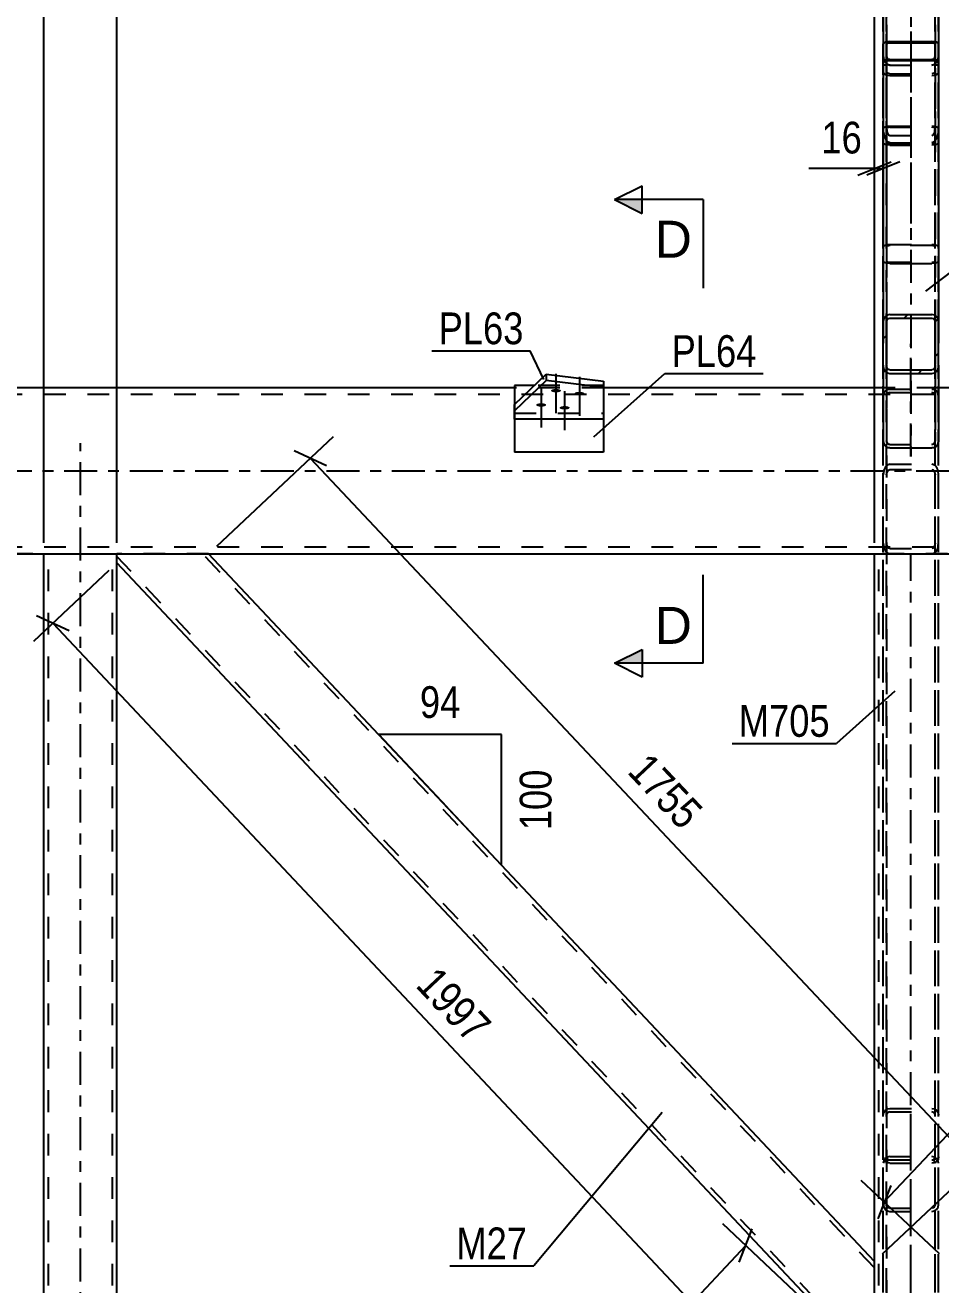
# Model space of a CAD drawing. Header units: millimetres. Extents: x -98 to 743, y -243 to 351.
# Drawn here: x 24 to 106.7, y -73.5 to 40.2 of the extents above; entities that cross this region are included whole.
import ezdxf

# ---------------------------------------------------------------- set-up
doc = ezdxf.new("R2010")
doc.units = ezdxf.units.MM
doc.linetypes.add('DXK_LINE_DOT2', pattern=[3.9198, 1.9599, -1.9599])
doc.linetypes.add('DXK_LINE_DOT3', pattern=[5.9187, 2.979, -0.9799, 0.9799, -0.9799])
doc.styles.add('Arial', font='ARIAL.TTF', dxfattribs={"height": 0.2})
doc.styles.add('Arial Narrow', font='ARIALN.TTF', dxfattribs={"height": 0.2})

# ---------------------------------------------------------------- blocks, each defined once
blk = doc.blocks.new('Part-389632146-3143 - 3139')
at = {"color": 7, "linetype": 'DXK_LINE_DOT3'}
blk.add_line((28.95, -162), (28.95, 2.5), dxfattribs=at)
at = {"color": 2, "linetype": 'Continuous'}
for p, q in [((25.65, -152), (25.65, -7.5)), ((32.25, -151.17), (32.25, -8.33))]:
    blk.add_line(p, q, dxfattribs=at)
at = {"color": 7, "linetype": 'DXK_LINE_DOT2'}
for p, q in [((25.65, -7.5), (32.25, -7.5)), ((26.05, -152), (26.05, -7.5)), ((31.85, -152), (31.85, -7.5)), ((32.25, -8.33), (32.25, -7.5))]:
    blk.add_line(p, q, dxfattribs=at)
blk = doc.blocks.new('Part-389632146-3170 - 3139')
at = {"color": 7, "linetype": 'DXK_LINE_DOT2'}
for p, q in [((101.46, 42.92), (101.5, 43.25)), ((101.5, 43.25), (101.63, 43.53)), ((101.63, 43.53), (101.83, 43.71)), ((101.83, 43.71), (102.06, 43.78)), ((101.94, 43.32), (101.84, 43.22)), ((102.06, 43.35), (101.94, 43.32)), ((102.06, 43.78), (105.86, 43.78)), ((102.06, 43.35), (105.86, 43.35)), ((105.86, 43.78), (106.08, 43.71)), ((105.97, 43.32), (105.86, 43.35)), ((106.07, 43.22), (105.97, 43.32)), ((106.08, 43.71), (106.28, 43.53)), ((106.28, 43.53), (106.41, 43.25)), ((106.41, 43.25), (106.46, 42.92)), ((101.46, 42.92), (101.46, 18.93)), ((101.78, 43.08), (101.76, 42.92)), ((101.76, 42.92), (101.76, 2.7)), ((101.84, 43.22), (101.78, 43.08)), ((106.13, 43.08), (106.07, 43.22)), ((106.16, 42.92), (106.13, 43.08)), ((106.16, 42.92), (106.16, 7.41)), ((106.46, 42.92), (106.46, 18.93)), ((101.5, 37.16), (101.46, 37.49)), ((101.63, 36.89), (101.5, 37.16)), ((101.83, 36.7), (101.63, 36.89)), ((101.76, 37.49), (101.78, 37.33)), ((101.78, 37.33), (101.84, 37.19)), ((102.06, 36.64), (101.83, 36.7)), ((101.84, 37.19), (101.94, 37.1)), ((101.94, 37.1), (102.06, 37.06)), ((102.06, 37.06), (105.86, 37.06)), ((102.06, 36.64), (105.86, 36.64)), ((105.86, 37.06), (105.97, 37.1)), ((106.08, 36.7), (105.86, 36.64)), ((105.97, 37.1), (106.07, 37.19)), ((106.07, 37.19), (106.13, 37.33)), ((106.28, 36.89), (106.08, 36.7)), ((106.13, 37.33), (106.16, 37.49)), ((106.41, 37.16), (106.28, 36.89)), ((106.46, 37.49), (106.41, 37.16)), ((101.46, 13.47), (101.46, 2.7)), ((106.46, 13.47), (106.46, 2.7)), ((101.49, 6.9), (101.46, 6.74)), ((101.5, 6.98), (101.49, 6.9)), ((101.76, 6.74), (101.78, 6.86)), ((101.78, 6.86), (101.84, 6.97)), ((102.06, 7.38), (101.83, 7.33)), ((101.84, 6.97), (101.94, 7.04)), ((101.94, 7.04), (102.06, 7.06)), ((102.06, 7.38), (105.86, 7.38)), ((102.06, 7.06), (105.86, 7.06)), ((106.08, 7.33), (105.86, 7.38)), ((105.86, 7.06), (105.97, 7.04)), ((105.97, 7.04), (106.07, 6.97)), ((106.07, 6.97), (106.13, 6.86)), ((106.13, 6.86), (106.16, 6.74)), ((106.16, 7.41), (106.16, 2.7)), ((106.43, 6.9), (106.41, 6.98)), ((106.46, 6.74), (106.43, 6.9)), ((101.46, 2.7), (101.5, 2.45)), ((101.78, 2.57), (101.76, 2.7)), ((101.84, 2.47), (101.78, 2.57)), ((101.94, 2.4), (101.84, 2.47)), ((102.06, 2.38), (101.94, 2.4)), ((102.06, 2.38), (105.86, 2.38)), ((105.97, 2.4), (105.86, 2.38)), ((106.07, 2.47), (105.97, 2.4)), ((106.13, 2.57), (106.07, 2.47)), ((106.16, 2.7), (106.13, 2.57)), ((106.41, 2.45), (106.46, 2.7)), ((101.83, 2.11), (102.06, 2.06)), ((102.06, 2.06), (105.86, 2.06)), ((105.86, 2.06), (106.08, 2.11))]:
    blk.add_line(p, q, dxfattribs=at)
at = {"color": 7, "linetype": 'DXK_LINE_DOT3'}
blk.add_line((103.96, 43.63), (103.96, 1.3), dxfattribs=at)
at = {"color": 2, "linetype": 'Continuous'}
for p, q in [((101.46, 18.93), (101.46, 13.47)), ((106.46, 18.93), (106.46, 13.47))]:
    blk.add_line(p, q, dxfattribs=at)
at = {"color": 7, "linetype": 'DXK_LINE_DOT2'}
for centre, start, end in [((102.08, 6.76), 114.32, 159.2417), ((105.83, 6.76), 20.7583, 65.68), ((102.08, 2.67), 200.7583, 245.68), ((105.83, 2.67), 294.32, 339.2417)]:
    blk.add_arc(centre, 0.621, start, end, dxfattribs=at)
blk = doc.blocks.new('Part-389632146-3149 - 3139')
at = {"linetype": 'Continuous'}
h = blk.add_hatch(dxfattribs=at)
h.set_pattern_fill('', scale=0.7, style=0, pattern_type=0)
h.set_pattern_definition([(45, (106.4097, 13.7133), (-1.57154, 1.57154), [])])
h.paths.add_polyline_path([(106.46, 13.47), (106.41, 13.71), (106.28, 13.92), (106.08, 14.06), (105.86, 14.11), (102.06, 14.11), (101.83, 14.06), (101.63, 13.92), (101.5, 13.71), (101.46, 13.47), (101.46, 9.43), (101.5, 9.18), (101.63, 8.97), (101.83, 8.84), (102.06, 8.79), (105.86, 8.79), (106.08, 8.84), (106.28, 8.97), (106.41, 9.18), (106.46, 9.43)])
h.paths.add_polyline_path([(106.13, 9.3), (106.07, 9.2), (105.97, 9.13), (105.86, 9.11), (102.06, 9.11), (101.94, 9.13), (101.84, 9.2), (101.78, 9.3), (101.76, 9.43), (101.76, 13.47), (101.78, 13.59), (101.84, 13.69), (101.94, 13.76), (102.06, 13.79), (105.86, 13.79), (105.97, 13.76), (106.07, 13.69), (106.13, 13.59), (106.16, 13.47), (106.16, 9.43)])
at = {"color": 2, "linetype": 'Continuous'}
for p, q in [((101.5, 13.71), (101.46, 13.47)), ((101.78, 13.59), (101.84, 13.69)), ((102.06, 14.11), (101.83, 14.06)), ((101.84, 13.69), (101.94, 13.76)), ((101.94, 13.76), (102.06, 13.79)), ((102.06, 14.11), (105.86, 14.11)), ((102.06, 13.79), (105.86, 13.79)), ((106.08, 14.06), (105.86, 14.11)), ((105.86, 13.79), (105.97, 13.76)), ((105.97, 13.76), (106.07, 13.69)), ((106.07, 13.69), (106.13, 13.59)), ((106.46, 13.47), (106.41, 13.71)), ((101.46, 9.43), (101.46, 13.47)), ((101.76, 13.47), (101.78, 13.59)), ((101.76, 9.43), (101.76, 13.47)), ((106.13, 13.59), (106.16, 13.47)), ((106.16, 9.43), (106.16, 13.47)), ((106.46, 9.43), (106.46, 13.47)), ((101.46, 9.43), (101.46, 2.7)), ((101.46, 9.43), (101.5, 9.18)), ((101.78, 9.3), (101.76, 9.43)), ((101.84, 9.2), (101.78, 9.3)), ((101.94, 9.13), (101.84, 9.2)), ((102.06, 9.11), (101.94, 9.13)), ((102.06, 9.11), (105.86, 9.11)), ((105.97, 9.13), (105.86, 9.11)), ((106.07, 9.2), (105.97, 9.13)), ((106.13, 9.3), (106.07, 9.2)), ((106.16, 9.43), (106.13, 9.3)), ((106.41, 9.18), (106.46, 9.43)), ((106.46, 9.43), (106.46, 2.7)), ((101.83, 8.84), (102.06, 8.79)), ((102.06, 8.79), (105.86, 8.79)), ((105.86, 8.79), (106.08, 8.84)), ((101.5, 2.45), (101.46, 2.7)), ((106.46, 2.7), (106.41, 2.45)), ((102.06, 2.06), (101.83, 2.11)), ((102.06, 2.06), (105.86, 2.06)), ((106.08, 2.11), (105.86, 2.06))]:
    blk.add_line(p, q, dxfattribs=at)
at = {"color": 7, "linetype": 'DXK_LINE_DOT2'}
for p, q in [((101.46, 13.47), (101.46, 9.43)), ((101.76, 13.47), (101.76, 2.7)), ((106.16, 13.47), (106.16, 2.7)), ((106.46, 13.47), (106.46, 9.43)), ((101.46, 6.74), (101.5, 6.98)), ((101.78, 6.86), (101.76, 6.74)), ((101.84, 6.97), (101.78, 6.86)), ((101.83, 7.33), (102.06, 7.38)), ((101.94, 7.04), (101.84, 6.97)), ((102.06, 7.06), (101.94, 7.04)), ((102.06, 7.38), (105.86, 7.38)), ((102.06, 7.06), (105.86, 7.06)), ((105.86, 7.38), (106.08, 7.33)), ((105.97, 7.04), (105.86, 7.06)), ((106.07, 6.97), (105.97, 7.04)), ((106.13, 6.86), (106.07, 6.97)), ((106.16, 6.74), (106.13, 6.86)), ((106.41, 6.98), (106.46, 6.74)), ((101.76, 2.7), (101.78, 2.57)), ((101.78, 2.57), (101.84, 2.47)), ((101.84, 2.47), (101.94, 2.4)), ((101.94, 2.4), (102.06, 2.38)), ((102.06, 2.38), (105.86, 2.38)), ((105.86, 2.38), (105.97, 2.4)), ((105.97, 2.4), (106.07, 2.47)), ((106.07, 2.47), (106.13, 2.57)), ((106.13, 2.57), (106.16, 2.7))]:
    blk.add_line(p, q, dxfattribs=at)
at = {"color": 7, "linetype": 'DXK_LINE_DOT3'}
blk.add_line((103.96, 1.3), (103.96, 11.45), dxfattribs=at)
at = {"color": 2, "linetype": 'Continuous'}
for centre, start, end in [((102.08, 13.49), 114.32, 159.2417), ((105.83, 13.49), 20.7583, 65.68), ((102.08, 9.4), 200.7583, 245.68), ((105.83, 9.4), 294.32, 339.2417), ((102.08, 2.67), 200.7583, 245.68), ((105.83, 2.67), 294.32, 339.2417)]:
    blk.add_arc(centre, 0.621, start, end, dxfattribs=at)
at = {"color": 7, "linetype": 'DXK_LINE_DOT2'}
for centre, start, end in [((102.08, 6.76), 114.32, 159.2417), ((105.83, 6.76), 20.7583, 65.68)]:
    blk.add_arc(centre, 0.621, start, end, dxfattribs=at)
blk = doc.blocks.new('Part-389632146-3223 - 3139')
at = {"color": 2, "linetype": 'Continuous'}
for p, q in [((32.25, -8.33), (32.25, -7.5)), ((100.66, -71.43), (40.53, -7.5)), ((99.42, -79.75), (32.25, -8.33)), ((100.66, -79.89), (100.66, -71.43)), ((100.66, -81.06), (100.66, -79.89))]:
    blk.add_line(p, q, dxfattribs=at)
at = {"color": 7, "linetype": 'DXK_LINE_DOT2'}
for p, q in [((40.53, -7.5), (32.25, -7.5)), ((100.66, -80.48), (32.25, -7.74)), ((100.66, -72.01), (39.98, -7.5)), ((100.66, -81.06), (99.42, -79.75)), ((100.66, -80.43), (100.66, -80.12)), ((100.66, -80.48), (100.66, -80.43))]:
    blk.add_line(p, q, dxfattribs=at)
blk = doc.blocks.new('Part-389632146-3430 - 3139')
at = {"color": 2, "linetype": 'Continuous'}
for p, q in [((69.94, 7.69), (68.16, 7.69)), ((68.16, 7.69), (68.16, 5.98)), ((68.16, 4.65), (68.16, 1.69)), ((76.18, 4.65), (76.18, 1.69)), ((76.18, 1.69), (68.16, 1.69))]:
    blk.add_line(p, q, dxfattribs=at)
at = {"color": 7, "linetype": 'DXK_LINE_DOT2'}
for p, q in [((76.18, 7.69), (69.94, 7.69)), ((76.18, 7.69), (76.18, 4.65)), ((68.16, 5.98), (68.16, 4.65))]:
    blk.add_line(p, q, dxfattribs=at)
blk = doc.blocks.new('Part-389632146-3257 - 3139')
at = {"color": 2, "linetype": 'Continuous'}
for p, q in [((68.16, 7.5), (15.65, 7.5)), ((101.46, 7.5), (76.18, 7.5)), ((131.73, 7.5), (106.46, 7.5)), ((15.65, -7.5), (192.25, -7.5))]:
    blk.add_line(p, q, dxfattribs=at)
at = {"color": 7, "linetype": 'DXK_LINE_DOT2'}
for p, q in [((192.25, 6.9), (15.65, 6.9)), ((76.18, 7.5), (68.16, 7.5)), ((106.46, 7.5), (101.46, 7.5)), ((192.25, -6.9), (15.65, -6.9))]:
    blk.add_line(p, q, dxfattribs=at)
at = {"color": 7, "linetype": 'DXK_LINE_DOT3'}
blk.add_line((15.65, 0), (192.25, 0), dxfattribs=at)
blk = doc.blocks.new('Part-389632146-3414 - 3139')
at = {"color": 7, "linetype": 'DXK_LINE_DOT2'}
for p, q in [((101.46, -128.88), (101.46, 42.92)), ((101.76, -128.88), (101.76, 42.92)), ((106.16, -128.88), (106.16, 42.92)), ((106.46, -128.88), (106.46, 42.92)), ((101.46, 37.49), (101.5, 37.16)), ((101.5, 37.16), (101.63, 36.89)), ((101.63, 36.89), (101.83, 36.7)), ((101.78, 37.33), (101.76, 37.49)), ((101.84, 37.19), (101.78, 37.33)), ((101.83, 36.7), (102.06, 36.64)), ((101.94, 37.1), (101.84, 37.19)), ((102.06, 37.06), (101.94, 37.1)), ((102.06, 37.06), (105.86, 37.06)), ((102.06, 36.64), (105.86, 36.64)), ((105.97, 37.1), (105.86, 37.06)), ((105.86, 36.64), (106.08, 36.7)), ((106.07, 37.19), (105.97, 37.1)), ((106.13, 37.33), (106.07, 37.19)), ((106.08, 36.7), (106.28, 36.89)), ((106.16, 37.49), (106.13, 37.33)), ((106.28, 36.89), (106.41, 37.16)), ((106.41, 37.16), (106.46, 37.49))]:
    blk.add_line(p, q, dxfattribs=at)
blk = doc.blocks.new('Part-389632146-3299 - 3139')
at = {"color": 2, "linetype": 'Continuous'}
blk.add_line((100.66, -71.43), (100.66, -7.5), dxfattribs=at)
at = {"color": 7, "linetype": 'DXK_LINE_DOT2'}
for p, q in [((107.26, -7.5), (100.66, -7.5)), ((101.06, -152), (101.06, -7.5)), ((100.66, -88.07), (100.66, -71.43))]:
    blk.add_line(p, q, dxfattribs=at)
at = {"color": 7, "linetype": 'DXK_LINE_DOT3'}
blk.add_line((103.96, -152), (103.96, -7.5), dxfattribs=at)
blk = doc.blocks.new('Bolt-389632146-3387 - 3139')
at = {"linetype": 'Continuous'}
for points in [[(71.9, 7.39), (71.99, 7.38), (72.08, 7.37), (72.16, 7.36), (72.23, 7.33), (72.29, 7.31), (72.33, 7.28), (72.35, 7.25), (72.35, 7.22), (72.33, 7.18), (72.29, 7.15), (72.23, 7.13), (72.16, 7.11), (72.08, 7.09), (71.99, 7.08), (71.9, 7.08), (71.8, 7.08), (71.71, 7.09), (71.63, 7.11), (71.56, 7.13), (71.51, 7.15), (71.47, 7.18), (71.45, 7.22), (71.45, 7.25), (71.47, 7.28), (71.51, 7.31), (71.56, 7.33), (71.63, 7.36), (71.71, 7.37), (71.8, 7.38)], [(74.02, 7.13), (74.11, 7.12), (74.2, 7.12), (74.28, 7.1), (74.35, 7.08), (74.41, 7.05), (74.45, 7.02), (74.47, 6.99), (74.47, 6.96), (74.45, 6.93), (74.41, 6.9), (74.35, 6.87), (74.28, 6.85), (74.2, 6.83), (74.11, 6.82), (74.02, 6.82), (73.92, 6.82), (73.84, 6.83), (73.75, 6.85), (73.68, 6.87), (73.63, 6.9), (73.59, 6.93), (73.57, 6.96), (73.57, 6.99), (73.59, 7.02), (73.63, 7.05), (73.68, 7.08), (73.75, 7.1), (73.84, 7.12), (73.92, 7.12)], [(70.56, 6.1), (70.65, 6.09), (70.74, 6.08), (70.82, 6.07), (70.89, 6.05), (70.95, 6.02), (70.99, 5.99), (71.01, 5.96), (71.01, 5.93), (70.99, 5.89), (70.95, 5.87), (70.89, 5.84), (70.82, 5.82), (70.74, 5.8), (70.65, 5.79), (70.56, 5.79), (70.47, 5.79), (70.38, 5.8), (70.3, 5.82), (70.23, 5.84), (70.17, 5.87), (70.13, 5.89), (70.11, 5.93), (70.11, 5.96), (70.13, 5.99), (70.17, 6.02), (70.23, 6.05), (70.3, 6.07), (70.38, 6.08), (70.47, 6.09)], [(72.68, 5.84), (72.77, 5.84), (72.86, 5.83), (72.95, 5.81), (73.02, 5.79), (73.07, 5.76), (73.11, 5.73), (73.13, 5.7), (73.13, 5.67), (73.11, 5.64), (73.07, 5.61), (73.02, 5.58), (72.95, 5.56), (72.86, 5.54), (72.77, 5.53), (72.68, 5.53), (72.59, 5.53), (72.5, 5.54), (72.42, 5.56), (72.35, 5.58), (72.29, 5.61), (72.25, 5.64), (72.23, 5.67), (72.23, 5.7), (72.25, 5.73), (72.29, 5.76), (72.35, 5.79), (72.42, 5.81), (72.5, 5.83), (72.59, 5.84)]]:
    blk.add_hatch(color=1, dxfattribs=at).paths.add_polyline_path(points)
at = {"color": 1, "linetype": 'Continuous'}
for p, q in [((71.9, 8.74), (71.9, 5.21)), ((74.02, 8.48), (74.02, 4.95)), ((70.56, 7.45), (70.56, 3.92)), ((72.68, 7.19), (72.68, 3.66))]:
    blk.add_line(p, q, dxfattribs=at)
blk = doc.blocks.new('Part-389632146-3395 - 3139')
at = {"color": 2, "linetype": 'Continuous'}
for p, q in [((68.16, 5.98), (71, 8.72)), ((71, 8.16), (68.16, 5.42)), ((71, 8.72), (76.18, 8.08)), ((71, 8.72), (71, 8.16)), ((76.18, 7.51), (71, 8.16)), ((76.18, 8.08), (76.18, 4.65)), ((68.16, 4.65), (68.16, 5.98)), ((76.18, 4.65), (68.16, 4.65))]:
    blk.add_line(p, q, dxfattribs=at)
at = {"color": 7, "linetype": 'DXK_LINE_DOT2'}
blk.add_line((68.16, 5.21), (76.18, 5.21), dxfattribs=at)
blk = doc.blocks.new('Part-389632146-3419 - 3139')
at = {"color": 7, "linetype": 'DXK_LINE_DOT2'}
for p, q in [((101.46, -158.96), (101.46, 36.64)), ((101.76, 36.64), (101.46, 36.64)), ((101.76, 36.64), (101.76, -158.96)), ((106.16, -158.96), (106.16, 36.64)), ((106.46, 36.64), (106.16, 36.64)), ((106.46, -158.96), (106.46, 36.64)), ((101.46, 36.01), (101.5, 35.89)), ((101.5, 35.89), (101.63, 35.8)), ((101.63, 35.8), (101.83, 35.73)), ((101.78, 35.95), (101.76, 36.01)), ((101.84, 35.9), (101.78, 35.95)), ((101.83, 35.73), (102.06, 35.71)), ((101.94, 35.87), (101.84, 35.9)), ((102.06, 35.86), (101.94, 35.87)), ((102.06, 35.86), (105.86, 35.86)), ((102.06, 35.71), (105.86, 35.71)), ((105.97, 35.87), (105.86, 35.86)), ((105.86, 35.71), (106.08, 35.73)), ((106.07, 35.9), (105.97, 35.87)), ((106.13, 35.95), (106.07, 35.9)), ((106.08, 35.73), (106.28, 35.8)), ((106.16, 36.01), (106.13, 35.95)), ((106.28, 35.8), (106.41, 35.89)), ((106.41, 35.89), (106.46, 36.01)), ((101.5, 30.45), (101.46, 30.96)), ((101.76, 30.96), (101.78, 30.7)), ((106.13, 30.7), (106.16, 30.96)), ((106.46, 30.96), (106.41, 30.45)), ((102.06, 29.62), (101.83, 29.72)), ((101.94, 30.34), (102.06, 30.29)), ((102.06, 30.29), (105.86, 30.29)), ((102.06, 29.62), (105.86, 29.62)), ((105.86, 30.29), (105.97, 30.34)), ((106.08, 29.72), (105.86, 29.62))]:
    blk.add_line(p, q, dxfattribs=at)
for centre, radius, start, end in [((102.84, 30.61), 1.35, 186.941, 221.2629), ((102.45, 30.79), 0.674, 186.941, 221.2629), ((105.46, 30.79), 0.674, 318.7371, 353.059), ((105.07, 30.61), 1.35, 318.7371, 353.059)]:
    blk.add_arc(centre, radius, start, end, dxfattribs=at)
blk = doc.blocks.new('Part-389632146-3422 - 3139')
at = {"color": 7, "linetype": 'DXK_LINE_DOT3'}
blk.add_line((103.96, -132.08), (103.96, -56.56), dxfattribs=at)
at = {"color": 7, "linetype": 'DXK_LINE_DOT2'}
for p, q in [((101.5, -62.32), (101.46, -62.55)), ((101.46, -125.19), (101.46, -62.55)), ((101.63, -62.13), (101.5, -62.32)), ((101.83, -62), (101.63, -62.13)), ((101.76, -62.55), (101.78, -62.43)), ((101.76, -125.19), (101.76, -62.55)), ((101.78, -62.43), (101.84, -62.34)), ((102.06, -61.95), (101.83, -62)), ((101.84, -62.34), (101.94, -62.27)), ((101.94, -62.27), (102.06, -62.25)), ((102.06, -61.95), (105.86, -61.95)), ((102.06, -62.25), (105.86, -62.25)), ((106.08, -62), (105.86, -61.95)), ((105.86, -62.25), (105.97, -62.27)), ((105.97, -62.27), (106.07, -62.34)), ((106.07, -62.34), (106.13, -62.43)), ((106.28, -62.13), (106.08, -62)), ((106.13, -62.43), (106.16, -62.55)), ((106.16, -125.19), (106.16, -62.55)), ((106.41, -62.32), (106.28, -62.13)), ((106.46, -62.55), (106.41, -62.32)), ((106.46, -125.19), (106.46, -62.55)), ((101.46, -66.3), (101.5, -66.53)), ((101.5, -66.53), (101.63, -66.72)), ((101.63, -66.72), (101.83, -66.85)), ((101.78, -66.42), (101.76, -66.3)), ((101.84, -66.51), (101.78, -66.42)), ((101.83, -66.85), (102.06, -66.9)), ((101.94, -66.58), (101.84, -66.51)), ((102.06, -66.6), (101.94, -66.58)), ((102.06, -66.6), (105.86, -66.6)), ((102.06, -66.9), (105.86, -66.9)), ((105.97, -66.58), (105.86, -66.6)), ((105.86, -66.9), (106.08, -66.85)), ((106.07, -66.51), (105.97, -66.58)), ((106.13, -66.42), (106.07, -66.51)), ((106.08, -66.85), (106.28, -66.72)), ((106.16, -66.3), (106.13, -66.42)), ((106.28, -66.72), (106.41, -66.53)), ((106.41, -66.53), (106.46, -66.3)), ((101.83, -120.25), (102.06, -120.18)), ((102.06, -120.18), (105.86, -120.18)), ((105.86, -120.18), (106.08, -120.25)), ((101.46, -121.15), (101.5, -120.78)), ((101.78, -120.97), (101.76, -121.15)), ((102.06, -120.67), (101.94, -120.7)), ((102.06, -120.67), (105.86, -120.67)), ((105.97, -120.7), (105.86, -120.67)), ((106.16, -121.15), (106.13, -120.97)), ((106.41, -120.78), (106.46, -121.15)), ((101.76, -123.94), (101.46, -123.94)), ((106.46, -123.94), (106.16, -123.94)), ((101.46, -124.21), (101.76, -124.21)), ((101.76, -124.3), (101.46, -124.3)), ((101.46, -124.66), (101.76, -124.66)), ((106.16, -124.21), (106.46, -124.21)), ((106.46, -124.3), (106.16, -124.3)), ((106.16, -124.66), (106.46, -124.66)), ((101.5, -125.27), (101.46, -125.19)), ((101.63, -125.34), (101.5, -125.27)), ((101.83, -125.39), (101.63, -125.34)), ((101.76, -125.19), (101.78, -125.23)), ((101.78, -125.23), (101.84, -125.27)), ((102.06, -125.41), (101.83, -125.39)), ((101.84, -125.27), (101.94, -125.29)), ((101.94, -125.29), (102.06, -125.3)), ((102.06, -125.3), (105.86, -125.3)), ((102.06, -125.41), (105.86, -125.41)), ((105.86, -125.3), (105.97, -125.29)), ((106.08, -125.39), (105.86, -125.41)), ((105.97, -125.29), (106.07, -125.27)), ((106.07, -125.27), (106.13, -125.23)), ((106.28, -125.34), (106.08, -125.39)), ((106.13, -125.23), (106.16, -125.19)), ((106.41, -125.27), (106.28, -125.34)), ((106.46, -125.19), (106.41, -125.27))]:
    blk.add_line(p, q, dxfattribs=at)
for centre, radius, start, end in [((102.37, -120.96), 0.889, 127.9406, 168.6047), ((105.54, -120.96), 0.889, 11.3953, 52.0594), ((102.21, -121.05), 0.444, 127.9406, 168.6047), ((105.7, -121.05), 0.444, 11.3953, 52.0594)]:
    blk.add_arc(centre, radius, start, end, dxfattribs=at)
blk = doc.blocks.new('Part-389632146-36323 - 3139')
at = {"color": 2, "linetype": 'Continuous'}
for p, q in [((101.63, 38.7), (101.5, 38.63)), ((101.83, 38.74), (101.63, 38.7)), ((102.06, 38.76), (101.83, 38.74)), ((102.06, 38.76), (105.86, 38.76)), ((106.08, 38.74), (105.86, 38.76)), ((106.28, 38.7), (106.08, 38.74)), ((106.41, 38.63), (106.28, 38.7)), ((101.5, 38.63), (101.46, 38.56)), ((101.46, 37.26), (101.46, 38.56)), ((101.76, 38.56), (101.78, 38.59)), ((101.76, 38.56), (101.76, 37.26)), ((101.78, 38.59), (101.84, 38.63)), ((101.84, 38.63), (101.94, 38.65)), ((101.94, 38.65), (102.06, 38.66)), ((102.06, 38.66), (105.86, 38.66)), ((105.86, 38.66), (105.97, 38.65)), ((105.97, 38.65), (106.07, 38.63)), ((106.07, 38.63), (106.13, 38.59)), ((106.13, 38.59), (106.16, 38.56)), ((106.16, 37.26), (106.16, 38.56)), ((106.46, 38.56), (106.41, 38.63)), ((106.46, 37.26), (106.46, 38.56)), ((101.46, 37.26), (101.46, 18.93)), ((101.46, 37.26), (101.5, 37.18)), ((101.5, 37.18), (101.63, 37.11)), ((101.63, 37.11), (101.83, 37.07)), ((101.78, 37.22), (101.76, 37.26)), ((101.84, 37.19), (101.78, 37.22)), ((101.83, 37.07), (102.06, 37.05)), ((101.94, 37.16), (101.84, 37.19)), ((102.06, 37.16), (101.94, 37.16)), ((102.06, 37.16), (105.86, 37.16)), ((102.06, 37.05), (105.86, 37.05)), ((105.97, 37.16), (105.86, 37.16)), ((105.86, 37.05), (106.08, 37.07)), ((106.07, 37.19), (105.97, 37.16)), ((106.13, 37.22), (106.07, 37.19)), ((106.08, 37.07), (106.28, 37.11)), ((106.16, 37.26), (106.13, 37.22)), ((106.28, 37.11), (106.41, 37.18)), ((106.41, 37.18), (106.46, 37.26)), ((106.46, 37.26), (106.46, 18.93)), ((101.5, 18.85), (101.46, 18.93)), ((101.63, 18.79), (101.5, 18.85)), ((101.83, 18.74), (101.63, 18.79)), ((102.06, 18.73), (101.83, 18.74)), ((102.06, 18.73), (105.86, 18.73)), ((106.08, 18.74), (105.86, 18.73)), ((106.28, 18.79), (106.08, 18.74)), ((106.41, 18.85), (106.28, 18.79)), ((106.46, 18.93), (106.41, 18.85))]:
    blk.add_line(p, q, dxfattribs=at)
at = {"color": 7, "linetype": 'DXK_LINE_DOT2'}
for p, q in [((101.46, 38.56), (101.46, 37.26)), ((106.16, 38.56), (106.16, 18.93)), ((106.46, 38.56), (106.46, 37.26)), ((101.76, 37.26), (101.76, 18.93)), ((101.46, 20.23), (101.5, 20.31)), ((101.5, 20.31), (101.63, 20.37)), ((101.63, 20.37), (101.83, 20.42)), ((101.78, 20.27), (101.76, 20.23)), ((101.84, 20.3), (101.78, 20.27)), ((101.83, 20.42), (102.06, 20.43)), ((101.94, 20.32), (101.84, 20.3)), ((102.06, 20.33), (101.94, 20.32)), ((102.06, 20.43), (105.86, 20.43)), ((105.86, 20.33), (102.06, 20.33)), ((105.86, 20.43), (106.08, 20.42)), ((105.97, 20.32), (105.86, 20.33)), ((106.07, 20.3), (105.97, 20.32)), ((106.07, 20.3), (106.08, 20.29)), ((106.08, 20.42), (106.28, 20.37)), ((106.08, 20.29), (106.13, 20.27)), ((106.16, 20.23), (106.13, 20.27)), ((106.28, 20.37), (106.41, 20.31)), ((106.41, 20.31), (106.46, 20.23)), ((101.76, 18.93), (101.78, 18.89)), ((101.78, 18.89), (101.84, 18.86)), ((101.84, 18.86), (101.94, 18.84)), ((101.94, 18.84), (102.06, 18.83)), ((102.06, 18.83), (105.86, 18.83)), ((105.86, 18.83), (105.97, 18.84)), ((105.97, 18.84), (106.07, 18.86)), ((106.07, 18.86), (106.13, 18.89)), ((106.13, 18.89), (106.16, 18.93))]:
    blk.add_line(p, q, dxfattribs=at)
blk = doc.blocks.new('Part-389632146-3427 - 3139')
at = {"color": 7, "linetype": 'DXK_LINE_DOT2'}
for p, q in [((102.06, 0.59), (101.83, 0.51)), ((101.94, 0.06), (102.06, 0.1)), ((102.06, 0.59), (105.86, 0.59)), ((102.06, 0.1), (105.86, 0.1)), ((106.08, 0.51), (105.86, 0.59)), ((105.86, 0.1), (105.97, 0.06)), ((101.5, -0.01), (101.46, -0.38)), ((101.46, -61.96), (101.46, -0.38)), ((101.76, -0.38), (101.78, -0.2)), ((101.76, -61.96), (101.76, -0.38)), ((106.13, -0.2), (106.16, -0.38)), ((106.16, -61.96), (106.16, -0.38)), ((106.46, -0.38), (106.41, -0.01)), ((106.46, -61.96), (106.46, -0.38)), ((101.46, -6.53), (101.48, -6.76)), ((101.48, -6.76), (101.5, -6.9)), ((101.78, -6.72), (101.76, -6.53)), ((106.16, -6.53), (106.13, -6.72)), ((106.41, -6.9), (106.43, -6.76)), ((106.43, -6.76), (106.46, -6.53)), ((101.83, -7.43), (102.06, -7.5)), ((102.06, -7.02), (101.94, -6.98)), ((102.06, -7.02), (105.86, -7.02)), ((102.06, -7.5), (105.86, -7.5)), ((105.97, -6.98), (105.86, -7.02)), ((105.86, -7.5), (106.08, -7.43)), ((101.46, -58.2), (101.5, -57.97)), ((101.5, -57.97), (101.63, -57.78)), ((101.63, -57.78), (101.83, -57.65)), ((101.84, -57.99), (101.78, -58.09)), ((101.83, -57.65), (102.06, -57.61)), ((101.94, -57.93), (101.84, -57.99)), ((102.06, -57.9), (101.94, -57.93)), ((102.06, -57.61), (105.86, -57.61)), ((102.06, -57.9), (105.86, -57.9)), ((105.86, -57.61), (106.08, -57.65)), ((105.97, -57.93), (105.86, -57.9)), ((106.07, -57.99), (105.97, -57.93)), ((106.13, -58.09), (106.07, -57.99)), ((106.08, -57.65), (106.28, -57.78)), ((106.28, -57.78), (106.41, -57.97)), ((106.41, -57.97), (106.46, -58.2)), ((101.78, -58.09), (101.76, -58.2)), ((106.16, -58.2), (106.13, -58.09)), ((101.5, -62.19), (101.46, -61.96)), ((101.63, -62.38), (101.5, -62.19)), ((101.83, -62.51), (101.63, -62.38)), ((101.76, -61.96), (101.78, -62.07)), ((101.78, -62.07), (101.84, -62.17)), ((102.06, -62.55), (101.83, -62.51)), ((101.84, -62.17), (101.94, -62.23)), ((101.94, -62.23), (102.06, -62.25)), ((102.06, -62.25), (105.86, -62.25)), ((102.06, -62.55), (105.86, -62.55)), ((105.86, -62.25), (105.97, -62.23)), ((106.08, -62.51), (105.86, -62.55)), ((105.97, -62.23), (106.07, -62.17)), ((106.07, -62.17), (106.13, -62.07)), ((106.28, -62.38), (106.08, -62.51)), ((106.13, -62.07), (106.16, -61.96)), ((106.41, -62.19), (106.28, -62.38)), ((106.46, -61.96), (106.41, -62.19))]:
    blk.add_line(p, q, dxfattribs=at)
for centre, radius, start, end in [((102.37, -0.19), 0.889, 127.9406, 168.6047), ((102.21, -0.29), 0.444, 127.9406, 168.6047), ((105.7, -0.29), 0.444, 11.3953, 52.0594), ((105.54, -0.19), 0.889, 11.3953, 52.0594), ((102.21, -6.63), 0.444, 191.3953, 232.0594), ((105.7, -6.63), 0.444, 307.9406, 348.6047), ((102.37, -6.73), 0.889, 191.3953, 232.0594), ((105.54, -6.73), 0.889, 307.9406, 348.6047)]:
    blk.add_arc(centre, radius, start, end, dxfattribs=at)
blk = doc.blocks.new('Part-389632146-36319 - 3139')
at = {"color": 7, "linetype": 'DXK_LINE_DOT3'}
blk.add_line((103.96, 56.87), (103.96, 20.87), dxfattribs=at)
at = {"color": 7, "linetype": 'DXK_LINE_DOT2'}
for p, q in [((101.5, 48.2), (101.46, 48.12)), ((101.46, 48.12), (101.46, 44.82)), ((101.63, 48.26), (101.5, 48.2)), ((101.83, 48.31), (101.63, 48.26)), ((101.76, 48.12), (101.78, 48.16)), ((101.76, 48.12), (101.76, 29.62)), ((101.78, 48.16), (101.84, 48.19)), ((102.06, 48.32), (101.83, 48.31)), ((101.84, 48.19), (101.94, 48.21)), ((101.94, 48.21), (102.06, 48.22)), ((102.06, 48.32), (105.86, 48.32)), ((102.06, 48.22), (105.86, 48.22)), ((106.08, 48.31), (105.86, 48.32)), ((105.86, 48.22), (105.97, 48.21)), ((105.97, 48.21), (106.07, 48.19)), ((106.07, 48.19), (106.13, 48.16)), ((106.28, 48.26), (106.08, 48.31)), ((106.13, 48.16), (106.16, 48.12)), ((106.16, 48.12), (106.16, 44.82)), ((106.16, 48.12), (106.16, 29.62)), ((106.41, 48.2), (106.28, 48.26)), ((106.46, 48.12), (106.41, 48.2)), ((106.46, 48.12), (106.46, 44.82)), ((101.46, 46.82), (101.46, 44.82)), ((101.46, 46.82), (101.5, 46.74)), ((101.5, 46.74), (101.63, 46.68)), ((101.63, 46.68), (101.83, 46.63)), ((101.78, 46.78), (101.76, 46.82)), ((101.76, 29.62), (101.76, 46.65)), ((101.84, 46.75), (101.78, 46.78)), ((101.94, 46.73), (101.84, 46.75)), ((102.06, 46.72), (101.94, 46.73)), ((102.06, 46.72), (105.86, 46.72)), ((105.97, 46.73), (105.86, 46.72)), ((106.07, 46.75), (105.97, 46.73)), ((106.13, 46.78), (106.07, 46.75)), ((106.08, 46.63), (106.28, 46.68)), ((106.16, 46.82), (106.13, 46.78)), ((106.28, 46.68), (106.41, 46.74)), ((106.41, 46.74), (106.46, 46.82)), ((106.46, 46.82), (106.46, 44.82)), ((101.83, 46.63), (102.06, 46.62)), ((102.06, 46.62), (105.86, 46.62)), ((105.86, 46.62), (106.08, 46.63)), ((101.46, 29.62), (101.46, 38.56)), ((106.46, 38.56), (106.46, 29.62)), ((101.46, 30.92), (101.5, 31)), ((101.5, 31), (101.63, 31.06)), ((101.63, 31.06), (101.83, 31.11)), ((101.78, 30.96), (101.76, 30.92)), ((101.84, 30.99), (101.78, 30.96)), ((101.83, 31.11), (102.06, 31.12)), ((101.94, 31.01), (101.84, 30.99)), ((102.06, 31.02), (101.94, 31.01)), ((102.06, 31.12), (105.86, 31.12)), ((102.06, 31.02), (105.86, 31.02)), ((105.86, 31.12), (106.08, 31.11)), ((105.97, 31.01), (105.86, 31.02)), ((106.07, 30.99), (105.97, 31.01)), ((106.13, 30.96), (106.07, 30.99)), ((106.08, 31.11), (106.28, 31.06)), ((106.16, 30.92), (106.13, 30.96)), ((106.28, 31.06), (106.41, 31)), ((106.41, 31), (106.46, 30.92)), ((101.5, 29.54), (101.46, 29.62)), ((101.76, 29.62), (101.78, 29.58)), ((106.13, 29.58), (106.16, 29.62)), ((106.46, 29.62), (106.41, 29.54)), ((101.63, 29.48), (101.5, 29.54)), ((101.83, 29.43), (101.63, 29.48)), ((101.78, 29.58), (101.84, 29.55)), ((102.06, 29.42), (101.83, 29.43)), ((101.84, 29.55), (101.94, 29.53)), ((101.94, 29.53), (102.06, 29.52)), ((102.06, 29.52), (105.86, 29.52)), ((102.06, 29.42), (105.86, 29.42)), ((105.86, 29.52), (105.97, 29.53)), ((106.08, 29.43), (105.86, 29.42)), ((105.97, 29.53), (106.07, 29.55)), ((106.07, 29.55), (106.13, 29.58)), ((106.28, 29.48), (106.08, 29.43)), ((106.41, 29.54), (106.28, 29.48))]:
    blk.add_line(p, q, dxfattribs=at)
at = {"color": 2, "linetype": 'Continuous'}
for p, q in [((101.46, 44.82), (101.46, 38.56)), ((106.46, 44.82), (106.46, 38.56))]:
    blk.add_line(p, q, dxfattribs=at)
blk = doc.blocks.new('StraightDimension-389632146-3712 - 3139')
at = {"color": 7, "linetype": 'Continuous'}
for p, q in [((31.52, -9.01), (24.71, -15.42)), ((27.92, -14.46), (24.99, -13.1)), ((26.45, -13.78), (94.86, -86.51)), ((99.93, -81.75), (93.11, -88.16)), ((93.39, -85.83), (96.32, -87.2))]:
    blk.add_line(p, q, dxfattribs=at)
at = {"color": 0}
blk.add_wipeout([(64.12, -52.73), (67.18, -49.85), (61.35, -43.65), (58.29, -46.53)], dxfattribs=at)
at = {"color": 3, "style": 'Arial Narrow'}
blk.add_text('1997', height=2.863, rotation=-46.7591, dxfattribs=at).set_placement((59.13, -46.56))
blk = doc.blocks.new('StraightDimension-389632146-3546 - 3139')
at = {"color": 7, "linetype": 'Continuous'}
for p, q in [((25.65, -6.5), (25.65, 82.62)), ((32.25, -6.5), (32.25, 82.62)), ((24.15, 73.41), (27.15, 74.61)), ((25.65, 74.01), (32.25, 74.01)), ((33.75, 74.61), (30.75, 73.41))]:
    blk.add_line(p, q, dxfattribs=at)
at = {"color": 0}
blk.add_wipeout([(32.29, 74.76), (32.29, 78.96), (25.61, 78.96), (25.61, 74.76)], dxfattribs=at)
at = {"color": 0, "linetype": 'Continuous'}
blk.add_wipeout([(31.65, 83.22), (27.45, 83.22), (27.45, 74.71), (31.65, 74.71)], dxfattribs=at)
at = {"color": 3, "linetype": 'Continuous', "style": 'Arial Narrow'}
blk.add_text('1691', height=2.863, rotation=90.0002, dxfattribs=at).set_placement((31.05, 75.31))
at = {"color": 3, "style": 'Arial Narrow'}
blk.add_text('132', height=2.863, dxfattribs=at).set_placement((26.21, 75.36))
blk = doc.blocks.new('StraightDimension-389632146-3554 - 3139')
at = {"color": 7, "linetype": 'Continuous'}
for p, q in [((32.25, -6.5), (32.25, 82.62)), ((100.66, -6.5), (100.66, 82.62)), ((33.75, 74.61), (30.75, 73.41)), ((32.25, 74.01), (100.66, 74.01)), ((99.16, 73.41), (102.16, 74.61))]:
    blk.add_line(p, q, dxfattribs=at)
at = {"color": 0}
blk.add_wipeout([(70.71, 74.76), (70.71, 78.96), (62.2, 78.96), (62.2, 74.76)], dxfattribs=at)
at = {"color": 3, "style": 'Arial Narrow'}
blk.add_text('1368', height=2.863, dxfattribs=at).set_placement((62.8, 75.36))
at = {"color": 0, "linetype": 'Continuous'}
blk.add_wipeout([(100.06, 83.22), (95.86, 83.22), (95.86, 74.71), (100.06, 74.71)], dxfattribs=at)
at = {"color": 3, "linetype": 'Continuous', "style": 'Arial Narrow'}
blk.add_text('3059', height=2.863, rotation=90.0002, dxfattribs=at).set_placement((99.46, 75.31))
blk = doc.blocks.new('StraightDimension-389632146-3562 - 3139')
at = {"color": 7, "linetype": 'Continuous'}
for p, q in [((25.65, -6.5), (25.65, 82.62)), ((-0.45, 8.5), (-0.45, 77.13)), ((1.05, 74.61), (-1.95, 73.41)), ((-0.45, 74.01), (25.65, 74.01)), ((24.15, 73.41), (27.15, 74.61))]:
    blk.add_line(p, q, dxfattribs=at)
at = {"color": 0}
blk.add_wipeout([(16.86, 74.76), (16.86, 78.96), (8.34, 78.96), (8.34, 74.76)], dxfattribs=at)
at = {"color": 3, "style": 'Arial Narrow'}
blk.add_text('1559', height=2.863, dxfattribs=at).set_placement((8.94, 75.36))
at = {"color": 0, "linetype": 'Continuous'}
for points in [[(25.05, 83.22), (20.85, 83.22), (20.85, 74.71), (25.05, 74.71)], [(-1.05, 77.73), (-5.25, 77.73), (-5.25, 74.71), (-1.05, 74.71)]]:
    blk.add_wipeout(points, dxfattribs=at)
at = {"color": 3, "linetype": 'Continuous', "style": 'Arial Narrow'}
for s, height, p in [('1559', 2.863, (24.45, 75.31)), ('0', 2.86, (-1.65, 75.31))]:
    blk.add_text(s, height=height, rotation=90.0002, dxfattribs=at).set_placement(p)
blk = doc.blocks.new('StraightDimension-389632146-3568 - 3139')
at = {"color": 7, "linetype": 'Continuous'}
for p, q in [((100.66, -6.5), (100.66, 82.62)), ((167.37, -6.5), (167.37, 82.62)), ((102.16, 74.61), (99.16, 73.41)), ((100.66, 74.01), (167.37, 74.01)), ((165.87, 73.41), (168.87, 74.61))]:
    blk.add_line(p, q, dxfattribs=at)
at = {"color": 0}
blk.add_wipeout([(138.27, 74.76), (138.27, 78.96), (129.76, 78.96), (129.76, 74.76)], dxfattribs=at)
at = {"color": 3, "style": 'Arial Narrow'}
blk.add_text('1334', height=2.863, dxfattribs=at).set_placement((130.36, 75.36))
at = {"color": 0, "linetype": 'Continuous'}
blk.add_wipeout([(166.77, 83.22), (162.57, 83.22), (162.57, 74.71), (166.77, 74.71)], dxfattribs=at)
at = {"color": 3, "linetype": 'Continuous', "style": 'Arial Narrow'}
blk.add_text('4393', height=2.863, rotation=90.0002, dxfattribs=at).set_placement((166.17, 75.31))
blk = doc.blocks.new('StraightDimension-389632146-3619 - 3139')
at = {"color": 7, "linetype": 'Continuous'}
for p, q in [((41.26, -6.81), (51.79, 3.08)), ((51.17, 0.45), (48.24, 1.81)), ((49.71, 1.13), (109.83, -62.8)), ((101.38, -70.74), (111.91, -60.85)), ((108.37, -62.12), (111.3, -63.48))]:
    blk.add_line(p, q, dxfattribs=at)
at = {"color": 0}
blk.add_wipeout([(83.23, -33.42), (86.29, -30.55), (80.46, -24.34), (77.4, -27.22)], dxfattribs=at)
at = {"color": 3, "style": 'Arial Narrow'}
blk.add_text('1755', height=2.863, rotation=-46.7591, dxfattribs=at).set_placement((78.25, -27.25))
blk = doc.blocks.new('StraightDimension-389632146-3673 - 3139')
at = {"color": 7, "linetype": 'Continuous'}
for p, q in [((166.64, -6.81), (159.59, -0.18)), ((161.07, -3.64), (162.25, -0.63)), ((101.55, -66.05), (161.66, -2.13)), ((106.53, -70.73), (99.47, -64.1)), ((102.14, -64.55), (100.96, -67.56))]:
    blk.add_line(p, q, dxfattribs=at)
at = {"color": 0}
blk.add_wipeout([(133.98, -30.48), (130.92, -27.6), (125.08, -33.8), (128.14, -36.68)], dxfattribs=at)
at = {"color": 3, "style": 'Arial Narrow'}
blk.add_text('1755', height=2.863, rotation=46.7591, dxfattribs=at).set_placement((128.12, -35.83))
blk = doc.blocks.new('StraightDimension-389632146-3694 - 3139')
at = {"color": 7, "linetype": 'Continuous'}
for p, q in [((98.69, -79.06), (86.97, -68.04)), ((88.45, -71.5), (89.63, -68.49)), ((21.87, -141.42), (89.04, -69.99)), ((31.52, -150.49), (19.8, -139.46)), ((22.46, -139.91), (21.28, -142.92))]:
    blk.add_line(p, q, dxfattribs=at)
at = {"color": 0}
blk.add_wipeout([(57.83, -102.09), (54.77, -99.21), (48.94, -105.41), (52, -108.29)], dxfattribs=at)
at = {"color": 3, "style": 'Arial Narrow'}
blk.add_text('1961', height=2.863, rotation=46.7591, dxfattribs=at).set_placement((51.97, -107.44))
blk = doc.blocks.new('StraightDimension-389632146-3740 - 3139')
at = {"color": 7, "linetype": 'Continuous'}
blk.add_line((24.65, -7.5), (13.02, -7.5), dxfattribs=at)
blk = doc.blocks.new('AngleDimension-389632146-12742 - 3139')
at = {"color": 7, "linetype": 'Continuous'}
for p, q in [((62.06, -30.39), (55.89, -23.83)), ((66.99, -23.83), (55.89, -23.83)), ((66.99, -35.63), (55.89, -23.83)), ((66.99, -35.63), (66.99, -23.83))]:
    blk.add_line(p, q, dxfattribs=at)
at = {"color": 0}
for points in [[(63.87, -22.93), (63.87, -18.73), (59.01, -18.73), (59.01, -22.93)], [(72.09, -26.39), (67.89, -26.39), (67.89, -33.07), (72.09, -33.07)]]:
    blk.add_wipeout(points, dxfattribs=at)
at = {"color": 3, "style": 'Arial Narrow'}
blk.add_text('94', height=2.863, dxfattribs=at).set_placement((59.61, -22.33))
blk.add_text('100', height=2.863, rotation=90.0002, dxfattribs=at).set_placement((71.49, -32.47))
blk = doc.blocks.new('StraightDimension-389632146-39627 - 3139')
at = {"color": 7, "linetype": 'Continuous'}
for p, q in [((100.66, -6.5), (100.66, 30.16)), ((101.46, 20.16), (101.46, 30.16)), ((100.66, 27.31), (94.75, 27.31)), ((100.66, 27.31), (94.75, 27.31)), ((99.16, 26.71), (102.16, 27.91)), ((102.96, 27.91), (99.96, 26.71)), ((100.66, 27.31), (101.46, 27.31))]:
    blk.add_line(p, q, dxfattribs=at)
at = {"color": 0}
blk.add_wipeout([(100.13, 28.06), (100.13, 32.26), (95.27, 32.26), (95.27, 28.06)], dxfattribs=at)
at = {"color": 3, "style": 'Arial Narrow'}
blk.add_text('16', height=2.863, dxfattribs=at).set_placement((95.87, 28.66))
blk = doc.blocks.new('Mark-389632146-3295 - 3139')
at = {"color": 30, "linetype": 'Continuous'}
for p in [(102.51, -19.9), (87.81, -24.63)]:
    blk.add_line(p, (97.23, -24.63), dxfattribs=at)
at = {"color": 0}
blk.add_wipeout([(96.63, -24.03), (96.63, -21.03), (88.41, -21.03), (88.41, -24.03)], dxfattribs=at)
blk.add_wipeout([(96.63, -24.03), (96.63, -21.03), (88.41, -21.03), (88.41, -24.03)], dxfattribs=at)
at = {"color": 3, "style": 'Arial Narrow'}
blk.add_text('M705', height=2.863, dxfattribs=at).set_placement((88.41, -24.03))
blk = doc.blocks.new('Mark-389632146-3219 - 3139')
at = {"color": 30, "linetype": 'Continuous'}
for p in [(81.5, -57.96), (62.3, -71.82)]:
    blk.add_line(p, (69.9, -71.82), dxfattribs=at)
at = {"color": 0}
blk.add_wipeout([(69.3, -71.22), (69.3, -68.22), (62.9, -68.22), (62.9, -71.22)], dxfattribs=at)
blk.add_wipeout([(69.3, -71.22), (69.3, -68.22), (62.9, -68.22), (62.9, -71.22)], dxfattribs=at)
at = {"color": 3, "style": 'Arial Narrow'}
blk.add_text('M27', height=2.863, dxfattribs=at).set_placement((62.9, -71.22))
blk = doc.blocks.new('SectionMark-389632146-13396 - 3139')
at = {"linetype": 'Continuous'}
for points in [[(79.68, 24.49), (79.68, 23.24), (77.18, 24.49)], [(79.68, -16.14), (79.68, -17.39), (77.18, -17.39)]]:
    blk.add_hatch(color=6, dxfattribs=at).paths.add_polyline_path(points)
at = {"color": 6, "linetype": 'Continuous'}
for p, q in [((77.18, 24.49), (79.68, 25.74)), ((79.68, 23.24), (79.68, 25.74)), ((85.18, 24.49), (77.18, 24.49)), ((77.18, 24.49), (79.68, 23.24)), ((85.18, 24.49), (85.18, 16.49)), ((85.18, -17.39), (85.18, -9.39)), ((77.18, -17.39), (79.68, -16.14)), ((79.68, -16.14), (79.68, -18.64)), ((85.18, -17.39), (77.18, -17.39)), ((79.68, -18.64), (77.18, -17.39))]:
    blk.add_line(p, q, dxfattribs=at)
at = {"color": 0, "linetype": 'Continuous'}
for points in [[(84.18, 19.24), (84.18, 22.74), (80.81, 22.74), (80.81, 19.24)], [(84.18, -15.64), (84.18, -12.14), (80.81, -12.14), (80.81, -15.64)]]:
    blk.add_wipeout(points, dxfattribs=at)
at = {"color": 3, "linetype": 'Continuous', "style": 'Arial'}
for p in [(80.81, 19.24), (80.81, -15.64)]:
    blk.add_text('D', height=3.34, dxfattribs=at).set_placement(p)
blk = doc.blocks.new('Mark-389632146-13632 - 3139')
at = {"color": 30, "linetype": 'Continuous'}
for p, q in [((105.31, 16.21), (111.39, 20.89)), ((111.39, 20.89), (120.63, 20.89))]:
    blk.add_line(p, q, dxfattribs=at)
at = {"color": 0}
blk.add_wipeout([(120.03, 21.49), (120.03, 24.49), (111.99, 24.49), (111.99, 21.49)], dxfattribs=at)
blk.add_wipeout([(120.03, 21.49), (120.03, 24.49), (111.99, 24.49), (111.99, 21.49)], dxfattribs=at)
at = {"color": 3, "style": 'Arial Narrow'}
blk.add_text('TC46', height=2.863, dxfattribs=at).set_placement((111.99, 21.49))
blk = doc.blocks.new('Mark-389632146-13690 - 3139')
at = {"color": 30, "linetype": 'Continuous'}
for p in [(60.7, 10.83), (70.79, 8.25)]:
    blk.add_line(p, (69.58, 10.83), dxfattribs=at)
at = {"color": 0}
blk.add_wipeout([(68.98, 11.43), (68.98, 14.43), (61.3, 14.43), (61.3, 11.43)], dxfattribs=at)
blk.add_wipeout([(68.98, 11.43), (68.98, 14.43), (61.3, 14.43), (61.3, 11.43)], dxfattribs=at)
at = {"color": 3, "style": 'Arial Narrow'}
blk.add_text('PL63', height=2.863, dxfattribs=at).set_placement((61.3, 11.43))
blk = doc.blocks.new('Mark-389632146-13693 - 3139')
at = {"color": 30, "linetype": 'Continuous'}
for p, q in [((75.32, 3.06), (81.74, 8.78)), ((81.74, 8.78), (90.61, 8.78))]:
    blk.add_line(p, q, dxfattribs=at)
at = {"color": 0}
blk.add_wipeout([(90.01, 9.38), (90.01, 12.38), (82.34, 12.38), (82.34, 9.38)], dxfattribs=at)
blk.add_wipeout([(90.01, 9.38), (90.01, 12.38), (82.34, 12.38), (82.34, 9.38)], dxfattribs=at)
at = {"color": 3, "style": 'Arial Narrow'}
blk.add_text('PL64', height=2.863, dxfattribs=at).set_placement((82.34, 9.38))

msp = doc.modelspace()

# ---------------------------------------------------------------- block references
for name in ['Part-389632146-36319 - 3139', 'Part-389632146-3170 - 3139', 'Part-389632146-3414 - 3139', 'Part-389632146-36323 - 3139', 'Part-389632146-3419 - 3139', 'Part-389632146-3149 - 3139', 'Part-389632146-3395 - 3139', 'Bolt-389632146-3387 - 3139', 'Part-389632146-3257 - 3139', 'Part-389632146-3430 - 3139', 'Part-389632146-3143 - 3139', 'Part-389632146-3427 - 3139', 'Part-389632146-3223 - 3139', 'Part-389632146-3299 - 3139', 'Part-389632146-3422 - 3139']:
    msp.add_blockref(name, (0, 0))

# ---------------------------------------------------------------- next in the draw order: block references
for name in ['StraightDimension-389632146-3546 - 3139', 'StraightDimension-389632146-3712 - 3139']:
    msp.add_blockref(name, (0, 0))

# ---------------------------------------------------------------- next in the draw order: block references
for name in ['StraightDimension-389632146-3562 - 3139', 'StraightDimension-389632146-3554 - 3139']:
    msp.add_blockref(name, (0, 0))

# ---------------------------------------------------------------- next in the draw order: block references
for name in ['StraightDimension-389632146-3568 - 3139', 'Mark-389632146-13690 - 3139']:
    msp.add_blockref(name, (0, 0))

# ---------------------------------------------------------------- next in the draw order: block references
for name in ['Mark-389632146-13632 - 3139', 'StraightDimension-389632146-3619 - 3139']:
    msp.add_blockref(name, (0, 0))

# ---------------------------------------------------------------- next in the draw order: block references
for name in ['SectionMark-389632146-13396 - 3139', 'StraightDimension-389632146-3673 - 3139', 'AngleDimension-389632146-12742 - 3139', 'StraightDimension-389632146-3694 - 3139']:
    msp.add_blockref(name, (0, 0))

# ---------------------------------------------------------------- next in the draw order: block references
for name in ['StraightDimension-389632146-39627 - 3139', 'Mark-389632146-13693 - 3139', 'StraightDimension-389632146-3740 - 3139', 'Mark-389632146-3295 - 3139', 'Mark-389632146-3219 - 3139']:
    msp.add_blockref(name, (0, 0))

doc.saveas('drawing.dxf')
